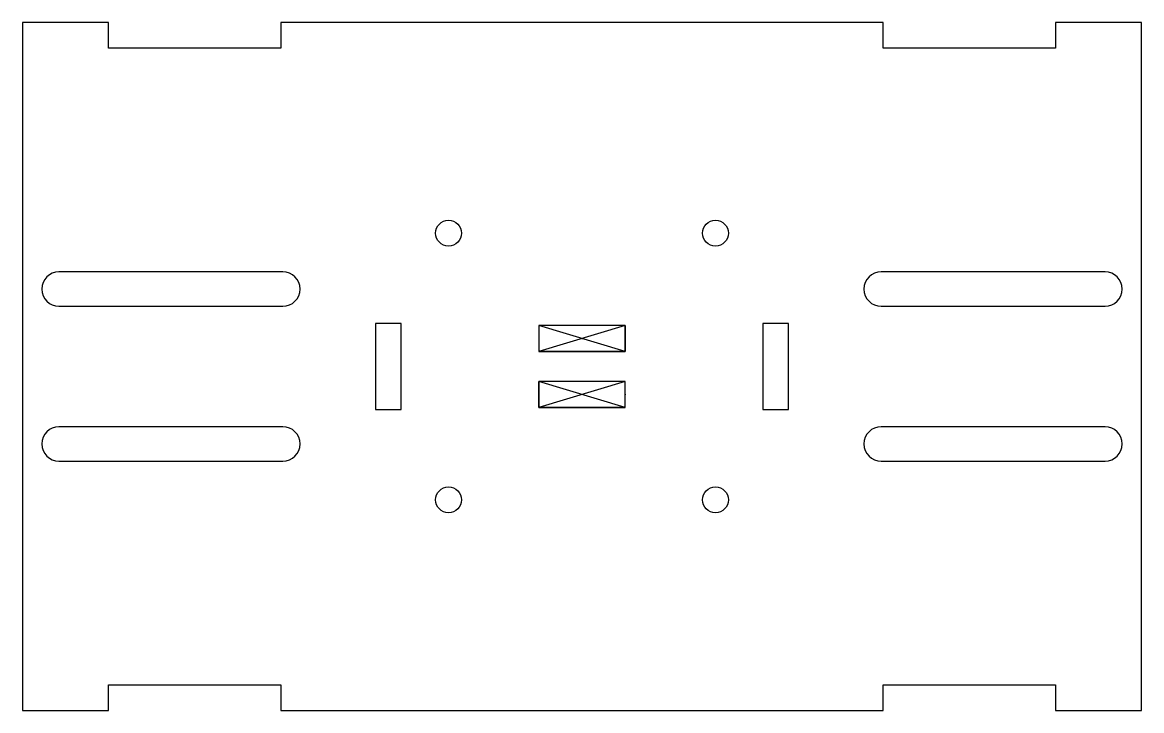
# Model space of a CAD drawing. Header units: millimetres. Extents: x -65 to 65, y -40 to 40.
import ezdxf

# ---------------------------------------------------------------- set-up
doc = ezdxf.new("R2010")
doc.units = ezdxf.units.MM
doc.header["$PDSIZE"] = -1
doc.linetypes.add('CENTERX2', pattern=[20.32, 12.7, -2.54, 2.54, -2.54])

msp = doc.modelspace()

# ---------------------------------------------------------------- linework, layer by layer
at = {"color": 7, "linetype": 'Continuous', "lineweight": 25}
for p, q in [((-65, 40), (-65, -40)), ((-55, 40), (-65, 40)), ((-55, 37), (-55, 40)), ((-35, 40), (-35, 37)), ((35, 40), (-35, 40)), ((35, 37), (35, 40)), ((55, 40), (55, 37)), ((65, 40), (55, 40)), ((65, -40), (65, 40)), ((-35, 37), (-55, 37)), ((55, 37), (35, 37)), ((-34.75, 11), (-60.75, 11)), ((60.75, 11), (34.75, 11)), ((-60.75, 7), (-34.75, 7)), ((34.75, 7), (60.75, 7)), ((-21, 5), (-24, 5)), ((-24, 5), (-24, -5)), ((-21, -5), (-21, 5)), ((5, 4.75), (-5, 4.75)), ((-5, 4.75), (-5, 1.75)), ((5, 1.75), (5, 4.75)), ((24, 5), (21, 5)), ((21, 5), (21, -5)), ((24, -5), (24, 5)), ((-5, 1.75), (5, 1.75)), ((5, -1.75), (-5, -1.75)), ((-5, -1.75), (-5, -4.75)), ((5, -4.75), (5, -1.75)), ((-24, -5), (-21, -5)), ((-5, -4.75), (5, -4.75)), ((21, -5), (24, -5)), ((-34.75, -7), (-60.75, -7)), ((60.75, -7), (34.75, -7)), ((-60.75, -11), (-34.75, -11)), ((34.75, -11), (60.75, -11)), ((-55, -37), (-35, -37)), ((-55, -40), (-55, -37)), ((-35, -37), (-35, -40)), ((35, -37), (55, -37)), ((35, -40), (35, -37)), ((55, -37), (55, -40)), ((-65, -40), (-55, -40)), ((-35, -40), (35, -40)), ((55, -40), (65, -40))]:
    msp.add_line(p, q, dxfattribs=at)
at = {"color": 7, "linetype": 'Continuous'}
for p, q in [((5, 4.75), (-5, 4.75)), ((-5, 4.75), (-5, 1.75)), ((5, 4.75), (5, 1.75)), ((5, 1.75), (-5, 1.75)), ((-5, -4.75), (-5, -1.75)), ((5, -1.75), (-5, -1.75)), ((5, -4.75), (5, -1.75)), ((5, -4.75), (-5, -4.75))]:
    msp.add_line(p, q, dxfattribs=at)
at = {"color": 7, "linetype": 'CENTERX2'}
for p, q in [((5, 4.75), (-5, 1.75)), ((5, 1.75), (-5, 4.75)), ((5, -1.75), (-5, -4.75)), ((5, -4.75), (-5, -1.75))]:
    msp.add_line(p, q, dxfattribs=at)
at = {"color": 7, "linetype": 'Continuous', "lineweight": 25}
for centre in [(-15.5, 15.5), (15.5, 15.5), (-15.5, -15.5), (15.5, -15.5)]:
    msp.add_circle(centre, 1.5, dxfattribs=at)
for centre, start, end in [((-60.75, 9), 90, 270), ((-34.75, 9), 270, 90), ((34.75, 9), 90, 270), ((60.75, 9), 270, 90), ((-60.75, -9), 90, 270), ((-34.75, -9), 270, 90), ((34.75, -9), 90, 270), ((60.75, -9), 270, 90)]:
    msp.add_arc(centre, 2, start, end, dxfattribs=at)
at = {"color": 7, "linetype": 'Continuous'}
for p in [(0, 3.25), (5, -3.25)]:
    msp.add_point(p, dxfattribs=at)

doc.saveas('drawing.dxf')
